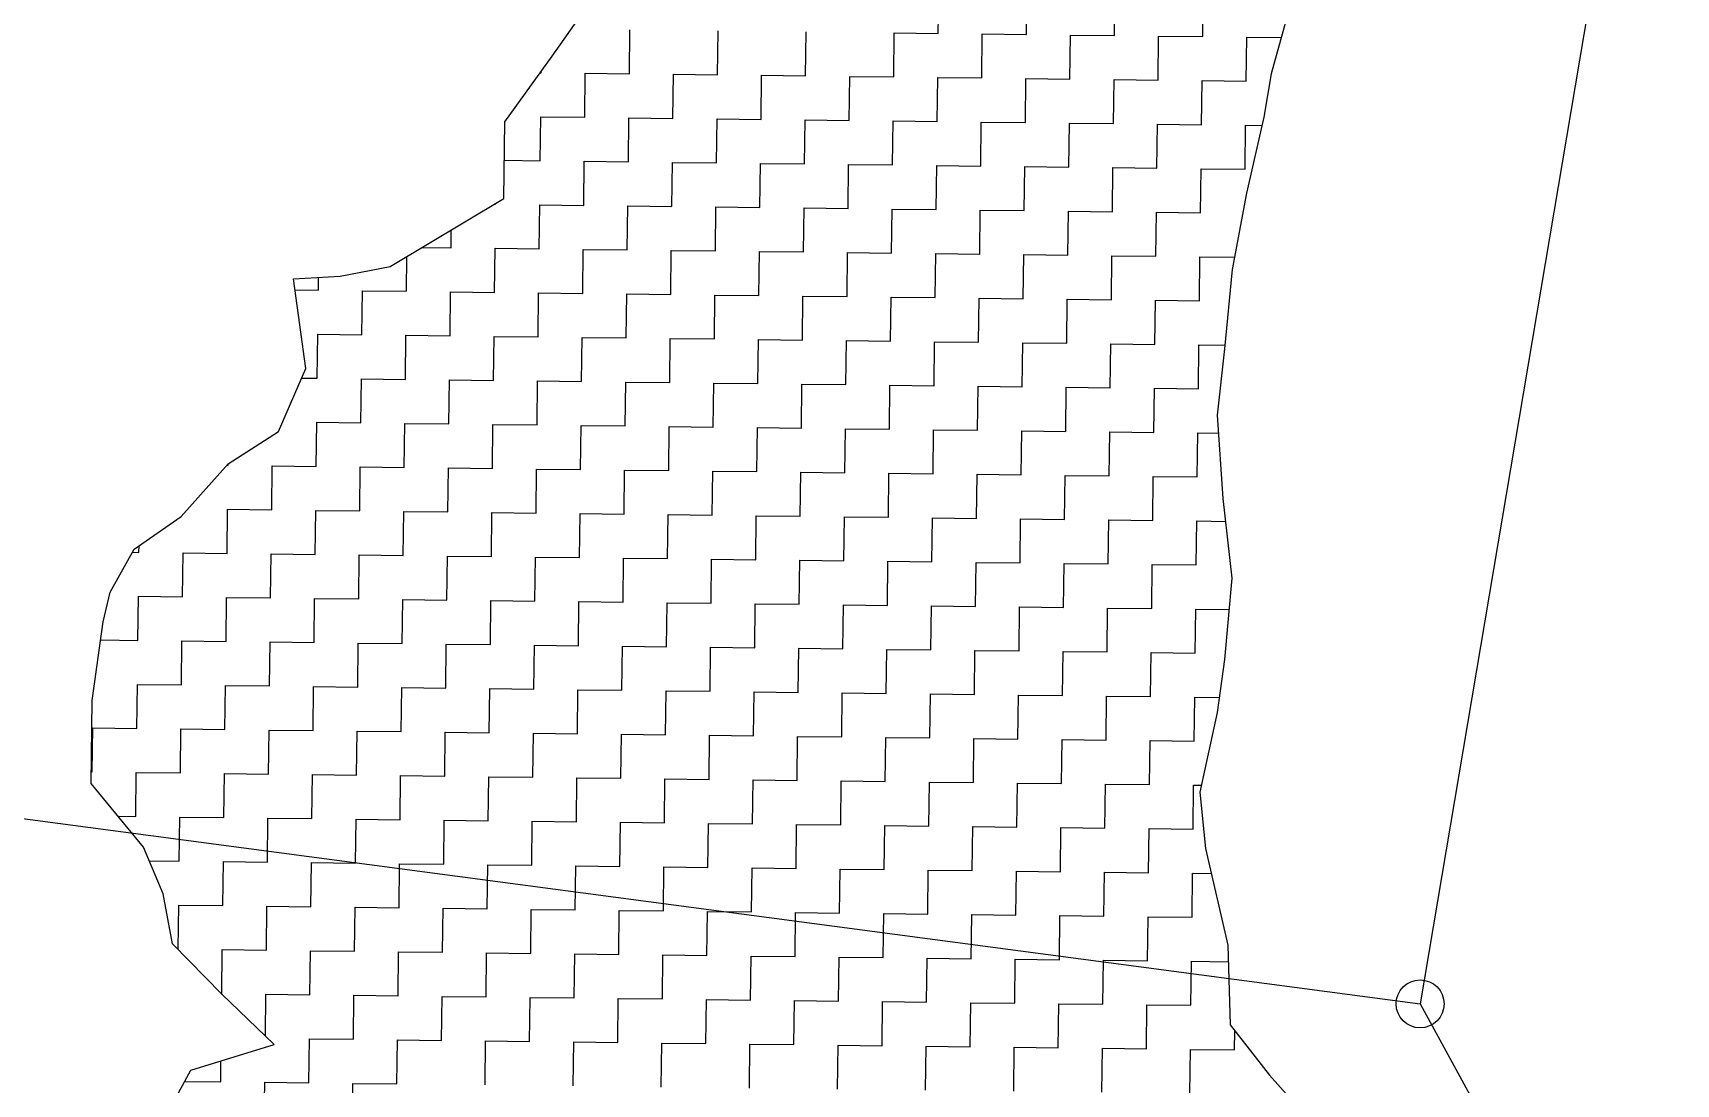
# Model space of a CAD drawing. Header units: metres. Extents: x 288131 to 289837, y 2081162 to 2084367.
# Drawn here: x 289014 to 289250.4, y 2083859.5 to 2084010.8 of the extents above; entities that cross this region are included whole.
import ezdxf

# ---------------------------------------------------------------- set-up
doc = ezdxf.new("R2010")
doc.units = ezdxf.units.M
doc.header["$LTSCALE"] = 10
doc.header["$MEASUREMENT"] = 0
for name, color, linetype in [('POLY_HATCH', 12, 'Continuous'), ('POLY_PARCEL', 6, 'Continuous'), ('V_BOUND_LINE', 7, 'Continuous')]:
    doc.layers.add(name, color=color, linetype=linetype)

msp = doc.modelspace()

# ---------------------------------------------------------------- linework, layer by layer
msp.add_circle((289213.56, 2083871.1), 3.45)
at = {"layer": 'POLY_HATCH', "linetype": 'Continuous'}
for p, q in [((289144.26, 2084010.74), (289144.33, 2084017.07)), ((289156.93, 2084010.59), (289157.01, 2084016.92)), ((289169.6, 2084010.43), (289169.68, 2084016.77)), ((289182.28, 2084010.28), (289182.35, 2084016.62)), ((289099.83, 2084004.93), (289099.91, 2084011.27)), ((289112.5, 2084004.78), (289112.58, 2084011.12)), ((289125.17, 2084004.63), (289125.25, 2084010.97)), ((289137.85, 2084004.48), (289137.92, 2084010.81)), ((289137.92, 2084010.81), (289144.26, 2084010.74)), ((289150.52, 2084004.33), (289150.59, 2084010.66)), ((289150.59, 2084010.66), (289156.93, 2084010.59)), ((289163.19, 2084004.17), (289163.27, 2084010.51)), ((289163.27, 2084010.51), (289169.6, 2084010.43)), ((289175.86, 2084004.02), (289175.94, 2084010.36)), ((289175.94, 2084010.36), (289182.28, 2084010.28)), ((289188.54, 2084003.87), (289188.61, 2084010.21)), ((289188.61, 2084010.21), (289193.57, 2084010.15)), ((289087.01, 2084005.09), (289087.16, 2084005.09)), ((289087.16, 2084005.09), (289087.16, 2084005.3)), ((289093.42, 2083998.67), (289093.49, 2084005.01)), ((289093.49, 2084005.01), (289099.83, 2084004.93)), ((289106.09, 2083998.52), (289106.17, 2084004.86)), ((289106.17, 2084004.86), (289112.5, 2084004.78)), ((289118.76, 2083998.37), (289118.84, 2084004.71)), ((289118.84, 2084004.71), (289125.17, 2084004.63)), ((289131.43, 2083998.22), (289131.51, 2084004.55)), ((289131.51, 2084004.55), (289137.85, 2084004.48)), ((289144.11, 2083998.07), (289144.18, 2084004.4)), ((289144.18, 2084004.4), (289150.52, 2084004.33)), ((289156.78, 2083997.91), (289156.85, 2084004.25)), ((289156.85, 2084004.25), (289163.19, 2084004.17)), ((289169.45, 2083997.76), (289169.53, 2084004.1)), ((289169.53, 2084004.1), (289175.86, 2084004.02)), ((289182.12, 2083997.61), (289182.2, 2084003.95)), ((289182.2, 2084003.95), (289188.54, 2084003.87)), ((289087, 2083992.41), (289087.08, 2083998.75)), ((289087.08, 2083998.75), (289093.42, 2083998.67)), ((289099.68, 2083992.26), (289099.75, 2083998.6)), ((289099.75, 2083998.6), (289106.09, 2083998.52)), ((289112.35, 2083992.11), (289112.43, 2083998.45)), ((289112.43, 2083998.45), (289118.76, 2083998.37)), ((289125.02, 2083991.96), (289125.1, 2083998.29)), ((289125.1, 2083998.29), (289131.43, 2083998.22)), ((289137.69, 2083991.81), (289137.77, 2083998.14)), ((289137.77, 2083998.14), (289144.11, 2083998.07)), ((289150.37, 2083991.65), (289150.44, 2083997.99)), ((289150.44, 2083997.99), (289156.78, 2083997.91)), ((289163.04, 2083991.5), (289163.11, 2083997.84)), ((289163.11, 2083997.84), (289169.45, 2083997.76)), ((289175.71, 2083991.35), (289175.79, 2083997.69)), ((289175.79, 2083997.69), (289182.12, 2083997.61)), ((289188.38, 2083991.2), (289188.46, 2083997.53)), ((289188.46, 2083997.53), (289190.82, 2083997.5)), ((289081.85, 2083992.48), (289087, 2083992.41)), ((289093.26, 2083986), (289093.34, 2083992.34)), ((289093.34, 2083992.34), (289099.68, 2083992.26)), ((289105.94, 2083985.85), (289106.01, 2083992.19)), ((289106.01, 2083992.19), (289112.35, 2083992.11)), ((289118.61, 2083985.7), (289118.69, 2083992.03)), ((289118.69, 2083992.03), (289125.02, 2083991.96)), ((289131.28, 2083985.55), (289131.36, 2083991.88)), ((289131.36, 2083991.88), (289137.69, 2083991.81)), ((289143.95, 2083985.39), (289144.03, 2083991.73)), ((289144.03, 2083991.73), (289150.37, 2083991.65)), ((289156.63, 2083985.24), (289156.7, 2083991.58)), ((289156.7, 2083991.58), (289163.04, 2083991.5)), ((289169.3, 2083985.09), (289169.37, 2083991.43)), ((289169.37, 2083991.43), (289175.71, 2083991.35)), ((289181.97, 2083984.94), (289182.05, 2083991.27)), ((289182.05, 2083991.27), (289188.38, 2083991.2)), ((289080.36, 2083986.16), (289080.59, 2083986.15)), ((289080.59, 2083986.15), (289080.59, 2083986.3)), ((289086.85, 2083979.74), (289086.93, 2083986.08)), ((289086.93, 2083986.08), (289093.26, 2083986)), ((289099.52, 2083979.59), (289099.6, 2083985.93)), ((289099.6, 2083985.93), (289105.94, 2083985.85)), ((289112.2, 2083979.44), (289112.27, 2083985.77)), ((289112.27, 2083985.77), (289118.61, 2083985.7)), ((289124.87, 2083979.29), (289124.95, 2083985.62)), ((289124.95, 2083985.62), (289131.28, 2083985.55)), ((289137.54, 2083979.13), (289137.62, 2083985.47)), ((289137.62, 2083985.47), (289143.95, 2083985.39)), ((289150.21, 2083978.98), (289150.29, 2083985.32)), ((289150.29, 2083985.32), (289156.63, 2083985.24)), ((289162.89, 2083978.83), (289162.96, 2083985.17)), ((289162.96, 2083985.17), (289169.3, 2083985.09)), ((289175.56, 2083978.68), (289175.63, 2083985.01)), ((289175.63, 2083985.01), (289181.97, 2083984.94)), ((289074.18, 2083979.89), (289074.21, 2083982.47)), ((289070.01, 2083979.94), (289074.18, 2083979.89)), ((289080.44, 2083973.48), (289080.52, 2083979.82)), ((289080.52, 2083979.82), (289086.85, 2083979.74)), ((289093.11, 2083973.33), (289093.19, 2083979.67)), ((289093.19, 2083979.67), (289099.52, 2083979.59)), ((289105.78, 2083973.18), (289105.86, 2083979.51)), ((289105.86, 2083979.51), (289112.2, 2083979.44)), ((289067.77, 2083973.63), (289067.83, 2083978.63)), ((289118.46, 2083973.03), (289118.53, 2083979.36)), ((289118.53, 2083979.36), (289124.87, 2083979.29)), ((289131.13, 2083972.87), (289131.21, 2083979.21)), ((289131.21, 2083979.21), (289137.54, 2083979.13)), ((289143.8, 2083972.72), (289143.88, 2083979.06)), ((289143.88, 2083979.06), (289150.21, 2083978.98)), ((289156.47, 2083972.57), (289156.55, 2083978.91)), ((289156.55, 2083978.91), (289162.89, 2083978.83)), ((289169.15, 2083972.42), (289169.22, 2083978.75)), ((289169.22, 2083978.75), (289175.56, 2083978.68)), ((289181.82, 2083972.26), (289181.89, 2083978.6)), ((289181.89, 2083978.6), (289186.86, 2083978.54)), ((289055.1, 2083973.79), (289055.12, 2083975.65)), ((289051.74, 2083973.83), (289055.1, 2083973.79)), ((289061.36, 2083967.37), (289061.43, 2083973.71)), ((289061.43, 2083973.71), (289067.77, 2083973.63)), ((289074.03, 2083967.22), (289074.1, 2083973.56)), ((289074.1, 2083973.56), (289080.44, 2083973.48)), ((289086.7, 2083967.07), (289086.78, 2083973.41)), ((289086.78, 2083973.41), (289093.11, 2083973.33)), ((289099.37, 2083966.92), (289099.45, 2083973.25)), ((289099.45, 2083973.25), (289105.78, 2083973.18)), ((289112.05, 2083966.77), (289112.12, 2083973.1)), ((289112.12, 2083973.1), (289118.46, 2083973.03)), ((289124.72, 2083966.61), (289124.79, 2083972.95)), ((289124.79, 2083972.95), (289131.13, 2083972.87)), ((289137.39, 2083966.46), (289137.47, 2083972.8)), ((289137.47, 2083972.8), (289143.8, 2083972.72)), ((289150.06, 2083966.31), (289150.14, 2083972.65)), ((289150.14, 2083972.65), (289156.47, 2083972.57)), ((289162.73, 2083966.16), (289162.81, 2083972.49)), ((289162.81, 2083972.49), (289169.15, 2083972.42)), ((289175.41, 2083966), (289175.48, 2083972.34)), ((289175.48, 2083972.34), (289181.82, 2083972.26)), ((289054.94, 2083961.11), (289055.02, 2083967.45)), ((289055.02, 2083967.45), (289061.36, 2083967.37)), ((289067.62, 2083960.96), (289067.69, 2083967.3)), ((289067.69, 2083967.3), (289074.03, 2083967.22)), ((289080.29, 2083960.81), (289080.36, 2083967.15)), ((289080.36, 2083967.15), (289086.7, 2083967.07)), ((289092.96, 2083960.66), (289093.04, 2083966.99)), ((289093.04, 2083966.99), (289099.37, 2083966.92)), ((289105.63, 2083960.51), (289105.71, 2083966.84)), ((289105.71, 2083966.84), (289112.05, 2083966.77)), ((289118.31, 2083960.35), (289118.38, 2083966.69)), ((289118.38, 2083966.69), (289124.72, 2083966.61)), ((289130.98, 2083960.2), (289131.05, 2083966.54)), ((289131.05, 2083966.54), (289137.39, 2083966.46)), ((289143.65, 2083960.05), (289143.73, 2083966.38)), ((289143.73, 2083966.38), (289150.06, 2083966.31)), ((289156.32, 2083959.9), (289156.4, 2083966.23)), ((289156.4, 2083966.23), (289162.73, 2083966.16)), ((289168.99, 2083959.74), (289169.07, 2083966.08)), ((289169.07, 2083966.08), (289175.41, 2083966)), ((289181.67, 2083959.59), (289181.74, 2083965.93)), ((289181.74, 2083965.93), (289185.49, 2083965.88)), ((289052.69, 2083961.14), (289054.94, 2083961.11)), ((289061.2, 2083954.7), (289061.28, 2083961.04)), ((289061.28, 2083961.04), (289067.62, 2083960.96)), ((289073.88, 2083954.55), (289073.95, 2083960.89)), ((289073.95, 2083960.89), (289080.29, 2083960.81)), ((289086.55, 2083954.4), (289086.62, 2083960.73)), ((289086.62, 2083960.73), (289092.96, 2083960.66)), ((289099.22, 2083954.25), (289099.3, 2083960.58)), ((289099.3, 2083960.58), (289105.63, 2083960.51)), ((289111.89, 2083954.09), (289111.97, 2083960.43)), ((289111.97, 2083960.43), (289118.31, 2083960.35)), ((289124.57, 2083953.94), (289124.64, 2083960.28)), ((289124.64, 2083960.28), (289130.98, 2083960.2)), ((289137.24, 2083953.79), (289137.31, 2083960.12)), ((289137.31, 2083960.12), (289143.65, 2083960.05)), ((289149.91, 2083953.64), (289149.99, 2083959.97)), ((289149.99, 2083959.97), (289156.32, 2083959.9)), ((289162.58, 2083953.48), (289162.66, 2083959.82)), ((289162.66, 2083959.82), (289168.99, 2083959.74)), ((289175.25, 2083953.33), (289175.33, 2083959.67)), ((289175.33, 2083959.67), (289181.67, 2083959.59)), ((289054.79, 2083948.44), (289054.87, 2083954.78)), ((289054.87, 2083954.78), (289061.2, 2083954.7)), ((289067.46, 2083948.29), (289067.54, 2083954.63)), ((289067.54, 2083954.63), (289073.88, 2083954.55)), ((289080.14, 2083948.14), (289080.21, 2083954.47)), ((289080.21, 2083954.47), (289086.55, 2083954.4)), ((289092.81, 2083947.98), (289092.88, 2083954.32)), ((289092.88, 2083954.32), (289099.22, 2083954.25)), ((289105.48, 2083947.83), (289105.56, 2083954.17)), ((289105.56, 2083954.17), (289111.89, 2083954.09)), ((289118.15, 2083947.68), (289118.23, 2083954.02)), ((289118.23, 2083954.02), (289124.57, 2083953.94)), ((289130.83, 2083947.53), (289130.9, 2083953.86)), ((289130.9, 2083953.86), (289137.24, 2083953.79)), ((289143.5, 2083947.38), (289143.57, 2083953.71)), ((289143.57, 2083953.71), (289149.91, 2083953.64)), ((289156.17, 2083947.22), (289156.25, 2083953.56)), ((289156.25, 2083953.56), (289162.58, 2083953.48)), ((289168.84, 2083947.07), (289168.92, 2083953.41)), ((289168.92, 2083953.41), (289175.25, 2083953.33)), ((289181.51, 2083946.92), (289181.59, 2083953.26)), ((289181.59, 2083953.26), (289184.55, 2083953.22)), ((289042.12, 2083948.59), (289042.12, 2083948.79)), ((289041.95, 2083948.6), (289042.12, 2083948.59)), ((289048.38, 2083942.18), (289048.46, 2083948.52)), ((289048.46, 2083948.52), (289054.79, 2083948.44)), ((289061.05, 2083942.03), (289061.13, 2083948.37)), ((289061.13, 2083948.37), (289067.46, 2083948.29)), ((289073.72, 2083941.88), (289073.8, 2083948.21)), ((289073.8, 2083948.21), (289080.14, 2083948.14)), ((289086.4, 2083941.72), (289086.47, 2083948.06)), ((289086.47, 2083948.06), (289092.81, 2083947.98)), ((289099.07, 2083941.57), (289099.14, 2083947.91)), ((289099.14, 2083947.91), (289105.48, 2083947.83)), ((289111.74, 2083941.42), (289111.82, 2083947.76)), ((289111.82, 2083947.76), (289118.15, 2083947.68)), ((289124.41, 2083941.27), (289124.49, 2083947.6)), ((289124.49, 2083947.6), (289130.83, 2083947.53)), ((289137.09, 2083941.12), (289137.16, 2083947.45)), ((289137.16, 2083947.45), (289143.5, 2083947.38)), ((289149.76, 2083940.96), (289149.83, 2083947.3)), ((289149.83, 2083947.3), (289156.17, 2083947.22)), ((289162.43, 2083940.81), (289162.51, 2083947.15)), ((289162.51, 2083947.15), (289168.84, 2083947.07)), ((289175.1, 2083940.66), (289175.18, 2083947)), ((289175.18, 2083947), (289181.51, 2083946.92)), ((289041.97, 2083935.92), (289042.04, 2083942.26)), ((289042.04, 2083942.26), (289048.38, 2083942.18)), ((289054.64, 2083935.77), (289054.72, 2083942.11)), ((289054.72, 2083942.11), (289061.05, 2083942.03)), ((289067.31, 2083935.62), (289067.39, 2083941.95)), ((289067.39, 2083941.95), (289073.72, 2083941.88)), ((289079.98, 2083935.46), (289080.06, 2083941.8)), ((289080.06, 2083941.8), (289086.4, 2083941.72)), ((289092.66, 2083935.31), (289092.73, 2083941.65)), ((289092.73, 2083941.65), (289099.07, 2083941.57)), ((289105.33, 2083935.16), (289105.4, 2083941.5)), ((289105.4, 2083941.5), (289111.74, 2083941.42)), ((289118, 2083935.01), (289118.08, 2083941.34)), ((289118.08, 2083941.34), (289124.41, 2083941.27)), ((289130.67, 2083934.86), (289130.75, 2083941.19)), ((289130.75, 2083941.19), (289137.09, 2083941.12)), ((289143.35, 2083934.7), (289143.42, 2083941.04)), ((289143.42, 2083941.04), (289149.76, 2083940.96)), ((289156.02, 2083934.55), (289156.09, 2083940.89)), ((289156.09, 2083940.89), (289162.43, 2083940.81)), ((289168.69, 2083934.4), (289168.77, 2083940.74)), ((289168.77, 2083940.74), (289175.1, 2083940.66)), ((289181.36, 2083934.25), (289181.44, 2083940.58)), ((289181.44, 2083940.58), (289185.56, 2083940.53)), ((289029.29, 2083936.07), (289029.31, 2083937.03)), ((289028.34, 2083936.08), (289029.29, 2083936.07)), ((289035.55, 2083929.66), (289035.63, 2083936)), ((289035.63, 2083936), (289041.97, 2083935.92)), ((289048.23, 2083929.51), (289048.3, 2083935.85)), ((289048.3, 2083935.85), (289054.64, 2083935.77)), ((289060.9, 2083929.36), (289060.98, 2083935.69)), ((289060.98, 2083935.69), (289067.31, 2083935.62)), ((289073.57, 2083929.2), (289073.65, 2083935.54)), ((289073.65, 2083935.54), (289079.98, 2083935.46)), ((289086.24, 2083929.05), (289086.32, 2083935.39)), ((289086.32, 2083935.39), (289092.66, 2083935.31)), ((289098.92, 2083928.9), (289098.99, 2083935.24)), ((289098.99, 2083935.24), (289105.33, 2083935.16)), ((289111.59, 2083928.75), (289111.66, 2083935.08)), ((289111.66, 2083935.08), (289118, 2083935.01)), ((289124.26, 2083928.6), (289124.34, 2083934.93)), ((289124.34, 2083934.93), (289130.67, 2083934.86)), ((289136.93, 2083928.44), (289137.01, 2083934.78)), ((289137.01, 2083934.78), (289143.35, 2083934.7)), ((289149.61, 2083928.29), (289149.68, 2083934.63)), ((289149.68, 2083934.63), (289156.02, 2083934.55)), ((289162.28, 2083928.14), (289162.35, 2083934.48)), ((289162.35, 2083934.48), (289168.69, 2083934.4)), ((289174.95, 2083927.99), (289175.03, 2083934.32)), ((289175.03, 2083934.32), (289181.36, 2083934.25)), ((289029.14, 2083923.4), (289029.22, 2083929.74)), ((289029.22, 2083929.74), (289035.55, 2083929.66)), ((289041.82, 2083923.25), (289041.89, 2083929.58)), ((289041.89, 2083929.58), (289048.23, 2083929.51)), ((289054.49, 2083923.1), (289054.56, 2083929.43)), ((289054.56, 2083929.43), (289060.9, 2083929.36)), ((289067.16, 2083922.94), (289067.24, 2083929.28)), ((289067.24, 2083929.28), (289073.57, 2083929.2)), ((289079.83, 2083922.79), (289079.91, 2083929.13)), ((289079.91, 2083929.13), (289086.24, 2083929.05)), ((289092.5, 2083922.64), (289092.58, 2083928.98)), ((289092.58, 2083928.98), (289098.92, 2083928.9)), ((289105.18, 2083922.49), (289105.25, 2083928.82)), ((289105.25, 2083928.82), (289111.59, 2083928.75)), ((289117.85, 2083922.34), (289117.92, 2083928.67)), ((289117.92, 2083928.67), (289124.26, 2083928.6)), ((289130.52, 2083922.18), (289130.6, 2083928.52)), ((289130.6, 2083928.52), (289136.93, 2083928.44)), ((289143.19, 2083922.03), (289143.27, 2083928.37)), ((289143.27, 2083928.37), (289149.61, 2083928.29)), ((289155.87, 2083921.88), (289155.94, 2083928.22)), ((289155.94, 2083928.22), (289162.28, 2083928.14)), ((289168.54, 2083921.73), (289168.61, 2083928.06)), ((289168.61, 2083928.06), (289174.95, 2083927.99)), ((289181.21, 2083921.58), (289181.29, 2083927.91)), ((289181.29, 2083927.91), (289186.08, 2083927.85)), ((289023.8, 2083923.47), (289029.14, 2083923.4)), ((289035.4, 2083916.99), (289035.48, 2083923.32)), ((289035.48, 2083923.32), (289041.82, 2083923.25)), ((289048.08, 2083916.84), (289048.15, 2083923.17)), ((289048.15, 2083923.17), (289054.49, 2083923.1)), ((289060.75, 2083916.68), (289060.82, 2083923.02)), ((289060.82, 2083923.02), (289067.16, 2083922.94)), ((289073.42, 2083916.53), (289073.5, 2083922.87)), ((289073.5, 2083922.87), (289079.83, 2083922.79)), ((289086.09, 2083916.38), (289086.17, 2083922.72)), ((289086.17, 2083922.72), (289092.5, 2083922.64)), ((289098.76, 2083916.23), (289098.84, 2083922.56)), ((289098.84, 2083922.56), (289105.18, 2083922.49)), ((289111.44, 2083916.08), (289111.51, 2083922.41)), ((289111.51, 2083922.41), (289117.85, 2083922.34)), ((289124.11, 2083915.92), (289124.18, 2083922.26)), ((289124.18, 2083922.26), (289130.52, 2083922.18)), ((289136.78, 2083915.77), (289136.86, 2083922.11)), ((289136.86, 2083922.11), (289143.19, 2083922.03)), ((289149.45, 2083915.62), (289149.53, 2083921.96)), ((289149.53, 2083921.96), (289155.87, 2083921.88)), ((289162.13, 2083915.47), (289162.2, 2083921.8)), ((289162.2, 2083921.8), (289168.54, 2083921.73)), ((289174.8, 2083915.32), (289174.87, 2083921.65)), ((289174.87, 2083921.65), (289181.21, 2083921.58)), ((289028.99, 2083910.73), (289029.07, 2083917.06)), ((289029.07, 2083917.06), (289035.4, 2083916.99)), ((289041.66, 2083910.58), (289041.74, 2083916.91)), ((289041.74, 2083916.91), (289048.08, 2083916.84)), ((289054.34, 2083910.42), (289054.41, 2083916.76)), ((289054.41, 2083916.76), (289060.75, 2083916.68)), ((289067.01, 2083910.27), (289067.08, 2083916.61)), ((289067.08, 2083916.61), (289073.42, 2083916.53)), ((289079.68, 2083910.12), (289079.76, 2083916.46)), ((289079.76, 2083916.46), (289086.09, 2083916.38)), ((289092.35, 2083909.97), (289092.43, 2083916.3)), ((289092.43, 2083916.3), (289098.76, 2083916.23)), ((289105.02, 2083909.82), (289105.1, 2083916.15)), ((289105.1, 2083916.15), (289111.44, 2083916.08)), ((289117.7, 2083909.66), (289117.77, 2083916)), ((289117.77, 2083916), (289124.11, 2083915.92)), ((289130.37, 2083909.51), (289130.45, 2083915.85)), ((289130.45, 2083915.85), (289136.78, 2083915.77)), ((289143.04, 2083909.36), (289143.12, 2083915.7)), ((289143.12, 2083915.7), (289149.45, 2083915.62)), ((289155.71, 2083909.21), (289155.79, 2083915.54)), ((289155.79, 2083915.54), (289162.13, 2083915.47)), ((289168.39, 2083909.06), (289168.46, 2083915.39)), ((289168.46, 2083915.39), (289174.8, 2083915.32)), ((289181.06, 2083908.9), (289181.13, 2083915.24)), ((289181.13, 2083915.24), (289184.68, 2083915.2)), ((289022.58, 2083904.47), (289022.65, 2083910.8)), ((289022.65, 2083910.8), (289028.99, 2083910.73)), ((289035.25, 2083904.32), (289035.33, 2083910.65)), ((289035.33, 2083910.65), (289041.66, 2083910.58)), ((289047.92, 2083904.16), (289048, 2083910.5)), ((289048, 2083910.5), (289054.34, 2083910.42)), ((289060.6, 2083904.01), (289060.67, 2083910.35)), ((289060.67, 2083910.35), (289067.01, 2083910.27)), ((289073.27, 2083903.86), (289073.34, 2083910.2)), ((289073.34, 2083910.2), (289079.68, 2083910.12)), ((289085.94, 2083903.71), (289086.02, 2083910.04)), ((289086.02, 2083910.04), (289092.35, 2083909.97)), ((289098.61, 2083903.56), (289098.69, 2083909.89)), ((289098.69, 2083909.89), (289105.02, 2083909.82)), ((289111.28, 2083903.4), (289111.36, 2083909.74)), ((289111.36, 2083909.74), (289117.7, 2083909.66)), ((289123.96, 2083903.25), (289124.03, 2083909.59)), ((289124.03, 2083909.59), (289130.37, 2083909.51)), ((289136.63, 2083903.1), (289136.71, 2083909.44)), ((289136.71, 2083909.44), (289143.04, 2083909.36)), ((289149.3, 2083902.95), (289149.38, 2083909.28)), ((289149.38, 2083909.28), (289155.71, 2083909.21)), ((289161.97, 2083902.8), (289162.05, 2083909.13)), ((289162.05, 2083909.13), (289168.39, 2083909.06)), ((289174.65, 2083902.64), (289174.72, 2083908.98)), ((289174.72, 2083908.98), (289181.06, 2083908.9)), ((289022.46, 2083904.47), (289022.58, 2083904.47)), ((289028.84, 2083898.06), (289028.91, 2083904.39)), ((289028.91, 2083904.39), (289035.25, 2083904.32)), ((289041.51, 2083897.9), (289041.59, 2083904.24)), ((289041.59, 2083904.24), (289047.92, 2083904.16)), ((289054.18, 2083897.75), (289054.26, 2083904.09)), ((289054.26, 2083904.09), (289060.6, 2083904.01)), ((289066.86, 2083897.6), (289066.93, 2083903.94)), ((289066.93, 2083903.94), (289073.27, 2083903.86)), ((289079.53, 2083897.45), (289079.6, 2083903.78)), ((289079.6, 2083903.78), (289085.94, 2083903.71)), ((289092.2, 2083897.3), (289092.28, 2083903.63)), ((289092.28, 2083903.63), (289098.61, 2083903.56)), ((289104.87, 2083897.14), (289104.95, 2083903.48)), ((289104.95, 2083903.48), (289111.28, 2083903.4)), ((289117.54, 2083896.99), (289117.62, 2083903.33)), ((289117.62, 2083903.33), (289123.96, 2083903.25)), ((289130.22, 2083896.84), (289130.29, 2083903.18)), ((289130.29, 2083903.18), (289136.63, 2083903.1)), ((289142.89, 2083896.69), (289142.97, 2083903.02)), ((289142.97, 2083903.02), (289149.3, 2083902.95)), ((289155.56, 2083896.54), (289155.64, 2083902.87)), ((289155.64, 2083902.87), (289161.97, 2083902.8)), ((289168.23, 2083896.38), (289168.31, 2083902.72)), ((289168.31, 2083902.72), (289174.65, 2083902.64)), ((289180.91, 2083896.23), (289180.98, 2083902.57)), ((289180.98, 2083902.57), (289182.07, 2083902.55)), ((289026.33, 2083898.09), (289028.84, 2083898.06)), ((289035.1, 2083891.64), (289035.17, 2083897.98)), ((289035.17, 2083897.98), (289041.51, 2083897.9)), ((289047.77, 2083891.49), (289047.85, 2083897.83)), ((289047.85, 2083897.83), (289054.18, 2083897.75)), ((289060.44, 2083891.34), (289060.52, 2083897.68)), ((289060.52, 2083897.68), (289066.86, 2083897.6)), ((289073.12, 2083891.19), (289073.19, 2083897.52)), ((289073.19, 2083897.52), (289079.53, 2083897.45)), ((289085.79, 2083891.04), (289085.86, 2083897.37)), ((289085.86, 2083897.37), (289092.2, 2083897.3)), ((289098.46, 2083890.88), (289098.54, 2083897.22)), ((289098.54, 2083897.22), (289104.87, 2083897.14)), ((289111.13, 2083890.73), (289111.21, 2083897.07)), ((289111.21, 2083897.07), (289117.54, 2083896.99)), ((289123.8, 2083890.58), (289123.88, 2083896.92)), ((289123.88, 2083896.92), (289130.22, 2083896.84)), ((289136.48, 2083890.43), (289136.55, 2083896.76)), ((289136.55, 2083896.76), (289142.89, 2083896.69)), ((289149.15, 2083890.28), (289149.23, 2083896.61)), ((289149.23, 2083896.61), (289155.56, 2083896.54)), ((289161.82, 2083890.12), (289161.9, 2083896.46)), ((289161.9, 2083896.46), (289168.23, 2083896.38)), ((289174.49, 2083889.97), (289174.57, 2083896.31)), ((289174.57, 2083896.31), (289180.91, 2083896.23)), ((289030.79, 2083891.7), (289035.1, 2083891.64)), ((289041.36, 2083885.23), (289041.43, 2083891.57)), ((289041.43, 2083891.57), (289047.77, 2083891.49)), ((289054.03, 2083885.08), (289054.11, 2083891.42)), ((289054.11, 2083891.42), (289060.44, 2083891.34)), ((289066.7, 2083884.93), (289066.78, 2083891.26)), ((289066.78, 2083891.26), (289073.12, 2083891.19)), ((289079.38, 2083884.78), (289079.45, 2083891.11)), ((289079.45, 2083891.11), (289085.79, 2083891.04)), ((289092.05, 2083884.62), (289092.12, 2083890.96)), ((289092.12, 2083890.96), (289098.46, 2083890.88)), ((289104.72, 2083884.47), (289104.8, 2083890.81)), ((289104.8, 2083890.81), (289111.13, 2083890.73)), ((289117.39, 2083884.32), (289117.47, 2083890.66)), ((289117.47, 2083890.66), (289123.8, 2083890.58)), ((289130.06, 2083884.17), (289130.14, 2083890.5)), ((289130.14, 2083890.5), (289136.48, 2083890.43)), ((289142.74, 2083884.02), (289142.81, 2083890.35)), ((289142.81, 2083890.35), (289149.15, 2083890.28)), ((289155.41, 2083883.86), (289155.49, 2083890.2)), ((289155.49, 2083890.2), (289161.82, 2083890.12)), ((289168.08, 2083883.71), (289168.16, 2083890.05)), ((289168.16, 2083890.05), (289174.49, 2083889.97)), ((289180.75, 2083883.56), (289180.83, 2083889.89)), ((289180.83, 2083889.89), (289183.53, 2083889.86)), ((289034.95, 2083878.97), (289035.02, 2083885.31)), ((289035.02, 2083885.31), (289041.36, 2083885.23)), ((289047.62, 2083878.82), (289047.69, 2083885.16)), ((289047.69, 2083885.16), (289054.03, 2083885.08)), ((289060.29, 2083878.67), (289060.37, 2083885)), ((289060.37, 2083885), (289066.7, 2083884.93)), ((289072.96, 2083878.52), (289073.04, 2083884.85)), ((289073.04, 2083884.85), (289079.38, 2083884.78)), ((289085.64, 2083878.36), (289085.71, 2083884.7)), ((289085.71, 2083884.7), (289092.05, 2083884.62)), ((289098.31, 2083878.21), (289098.38, 2083884.55)), ((289098.38, 2083884.55), (289104.72, 2083884.47)), ((289110.98, 2083878.06), (289111.06, 2083884.4)), ((289111.06, 2083884.4), (289117.39, 2083884.32)), ((289123.65, 2083877.91), (289123.73, 2083884.24)), ((289123.73, 2083884.24), (289130.06, 2083884.17)), ((289136.32, 2083877.75), (289136.4, 2083884.09)), ((289136.4, 2083884.09), (289142.74, 2083884.02)), ((289149, 2083877.6), (289149.07, 2083883.94)), ((289149.07, 2083883.94), (289155.41, 2083883.86)), ((289161.67, 2083877.45), (289161.75, 2083883.79)), ((289161.75, 2083883.79), (289168.08, 2083883.71)), ((289174.34, 2083877.3), (289174.42, 2083883.63)), ((289174.42, 2083883.63), (289180.75, 2083883.56)), ((289034.87, 2083878.97), (289034.95, 2083878.97)), ((289041.21, 2083872.56), (289041.28, 2083878.9)), ((289041.28, 2083878.9), (289047.62, 2083878.82)), ((289053.88, 2083872.41), (289053.95, 2083878.74)), ((289053.95, 2083878.74), (289060.29, 2083878.67)), ((289066.55, 2083872.26), (289066.63, 2083878.59)), ((289066.63, 2083878.59), (289072.96, 2083878.52)), ((289079.22, 2083872.1), (289079.3, 2083878.44)), ((289079.3, 2083878.44), (289085.64, 2083878.36)), ((289091.9, 2083871.95), (289091.97, 2083878.29)), ((289091.97, 2083878.29), (289098.31, 2083878.21)), ((289104.57, 2083871.8), (289104.64, 2083878.14)), ((289104.64, 2083878.14), (289110.98, 2083878.06)), ((289117.24, 2083871.65), (289117.32, 2083877.98)), ((289117.32, 2083877.98), (289123.65, 2083877.91)), ((289129.91, 2083871.49), (289129.99, 2083877.83)), ((289129.99, 2083877.83), (289136.32, 2083877.75)), ((289142.58, 2083871.34), (289142.66, 2083877.68)), ((289142.66, 2083877.68), (289149, 2083877.6)), ((289155.26, 2083871.19), (289155.33, 2083877.53)), ((289155.33, 2083877.53), (289161.67, 2083877.45)), ((289167.93, 2083871.04), (289168.01, 2083877.37)), ((289168.01, 2083877.37), (289174.34, 2083877.3)), ((289180.6, 2083870.89), (289180.68, 2083877.22)), ((289180.68, 2083877.22), (289185.96, 2083877.16)), ((289041.14, 2083872.56), (289041.21, 2083872.56)), ((289047.47, 2083866.48), (289047.54, 2083872.48)), ((289047.54, 2083872.48), (289053.88, 2083872.41)), ((289060.14, 2083866), (289060.22, 2083872.33)), ((289060.22, 2083872.33), (289066.55, 2083872.26)), ((289072.81, 2083865.84), (289072.89, 2083872.18)), ((289072.89, 2083872.18), (289079.22, 2083872.1)), ((289085.48, 2083865.69), (289085.56, 2083872.03)), ((289085.56, 2083872.03), (289091.9, 2083871.95)), ((289098.16, 2083865.54), (289098.23, 2083871.88)), ((289098.23, 2083871.88), (289104.57, 2083871.8)), ((289110.83, 2083865.39), (289110.9, 2083871.72)), ((289110.9, 2083871.72), (289117.24, 2083871.65)), ((289123.5, 2083865.23), (289123.58, 2083871.57)), ((289123.58, 2083871.57), (289129.91, 2083871.49)), ((289136.17, 2083865.08), (289136.25, 2083871.42)), ((289136.25, 2083871.42), (289142.58, 2083871.34)), ((289148.85, 2083864.93), (289148.92, 2083871.27)), ((289148.92, 2083871.27), (289155.26, 2083871.19)), ((289161.52, 2083864.78), (289161.59, 2083871.11)), ((289161.59, 2083871.11), (289167.93, 2083871.04)), ((289174.19, 2083864.63), (289174.27, 2083870.96)), ((289174.27, 2083870.96), (289180.6, 2083870.89)), ((289053.73, 2083859.74), (289053.8, 2083866.07)), ((289053.8, 2083866.07), (289060.14, 2083866)), ((289186.86, 2083864.47), (289186.89, 2083867.22)), ((289066.4, 2083859.58), (289066.48, 2083865.92)), ((289066.48, 2083865.92), (289072.81, 2083865.84)), ((289079.07, 2083859.43), (289079.15, 2083865.77)), ((289079.15, 2083865.77), (289085.48, 2083865.69)), ((289091.74, 2083859.28), (289091.82, 2083865.62)), ((289091.82, 2083865.62), (289098.16, 2083865.54)), ((289104.42, 2083859.13), (289104.49, 2083865.46)), ((289104.49, 2083865.46), (289110.83, 2083865.39)), ((289117.09, 2083858.97), (289117.16, 2083865.31)), ((289117.16, 2083865.31), (289123.5, 2083865.23)), ((289129.76, 2083858.82), (289129.84, 2083865.16)), ((289129.84, 2083865.16), (289136.17, 2083865.08)), ((289142.43, 2083858.67), (289142.51, 2083865.01)), ((289142.51, 2083865.01), (289148.85, 2083864.93)), ((289155.11, 2083858.52), (289155.18, 2083864.85)), ((289155.18, 2083864.85), (289161.52, 2083864.78)), ((289167.78, 2083858.37), (289167.85, 2083864.7)), ((289167.85, 2083864.7), (289174.19, 2083864.63)), ((289180.45, 2083858.21), (289180.53, 2083864.55)), ((289180.53, 2083864.55), (289186.86, 2083864.47)), ((289041.05, 2083859.89), (289041.09, 2083862.89)), ((289035.88, 2083859.95), (289041.05, 2083859.89)), ((289047.31, 2083853.48), (289047.39, 2083859.81)), ((289047.39, 2083859.81), (289053.73, 2083859.74)), ((289059.99, 2083853.32), (289060.06, 2083859.66)), ((289060.06, 2083859.66), (289066.4, 2083859.58))]:
    msp.add_line(p, q, dxfattribs=at)
at = {"layer": 'POLY_HATCH'}
for p, q in [((289195.13, 2084015.86), (289192.13, 2084004.91)), ((289088.72, 2084007.48), (289093.1, 2084013.64)), ((289081.92, 2083998), (289088.72, 2084007.48)), ((289192.13, 2084004.91), (289191.1, 2083998.71)), ((289191.1, 2083998.71), (289188.58, 2083987.75)), ((289081.78, 2083987.01), (289081.92, 2083998)), ((289065.41, 2083977.18), (289081.78, 2083987.01)), ((289188.58, 2083987.75), (289186.54, 2083976.78)), ((289058.22, 2083975.83), (289065.41, 2083977.18)), ((289051.53, 2083975.43), (289058.22, 2083975.83)), ((289053.28, 2083962.51), (289051.53, 2083975.43)), ((289186.54, 2083976.78), (289185.44, 2083965.33)), ((289185.44, 2083965.33), (289184.37, 2083955.79)), ((289049.35, 2083953.48), (289053.28, 2083962.51)), ((289042.12, 2083948.79), (289049.35, 2083953.48)), ((289184.37, 2083955.79), (289185.18, 2083943.83)), ((289035.34, 2083941.23), (289042.12, 2083948.79)), ((289185.18, 2083943.83), (289186.48, 2083932.35)), ((289028.59, 2083936.53), (289035.34, 2083941.23)), ((289025.17, 2083930.36), (289028.59, 2083936.53)), ((289186.48, 2083932.35), (289185.43, 2083920.64)), ((289024.16, 2083926.07), (289025.17, 2083930.36)), ((289022.58, 2083914.77), (289024.16, 2083926.07)), ((289185.43, 2083920.64), (289184.38, 2083913.01)), ((289022.44, 2083902.83), (289022.58, 2083914.77)), ((289184.38, 2083913.01), (289181.85, 2083901.57)), ((289029.97, 2083893.66), (289022.44, 2083902.83)), ((289181.85, 2083901.57), (289182.71, 2083893.44)), ((289032.76, 2083886.94), (289029.97, 2083893.66)), ((289182.71, 2083893.44), (289185.89, 2083879.55)), ((289034.11, 2083879.75), (289032.76, 2083886.94)), ((289041.19, 2083872.5), (289034.11, 2083879.75)), ((289185.89, 2083879.55), (289186.23, 2083868.08)), ((289048.76, 2083865.25), (289041.19, 2083872.5)), ((289186.23, 2083868.08), (289191.88, 2083860.84)), ((289036.76, 2083861.57), (289048.76, 2083865.25)), ((289032.36, 2083853.5), (289036.76, 2083861.57)), ((289191.88, 2083860.84), (289197.07, 2083855.05))]:
    msp.add_line(p, q, dxfattribs=at)
at = {"layer": 'POLY_PARCEL'}
msp.add_line((289008.85, 2083898.25), (289213.56, 2083871.1), dxfattribs=at)
at = {"layer": 'V_BOUND_LINE'}
for p, q in [((289237.73, 2084014.28), (289213.56, 2083871.1)), ((289213.56, 2083871.1), (289250.37, 2083803.64))]:
    msp.add_line(p, q, dxfattribs=at)

doc.saveas('drawing.dxf')
